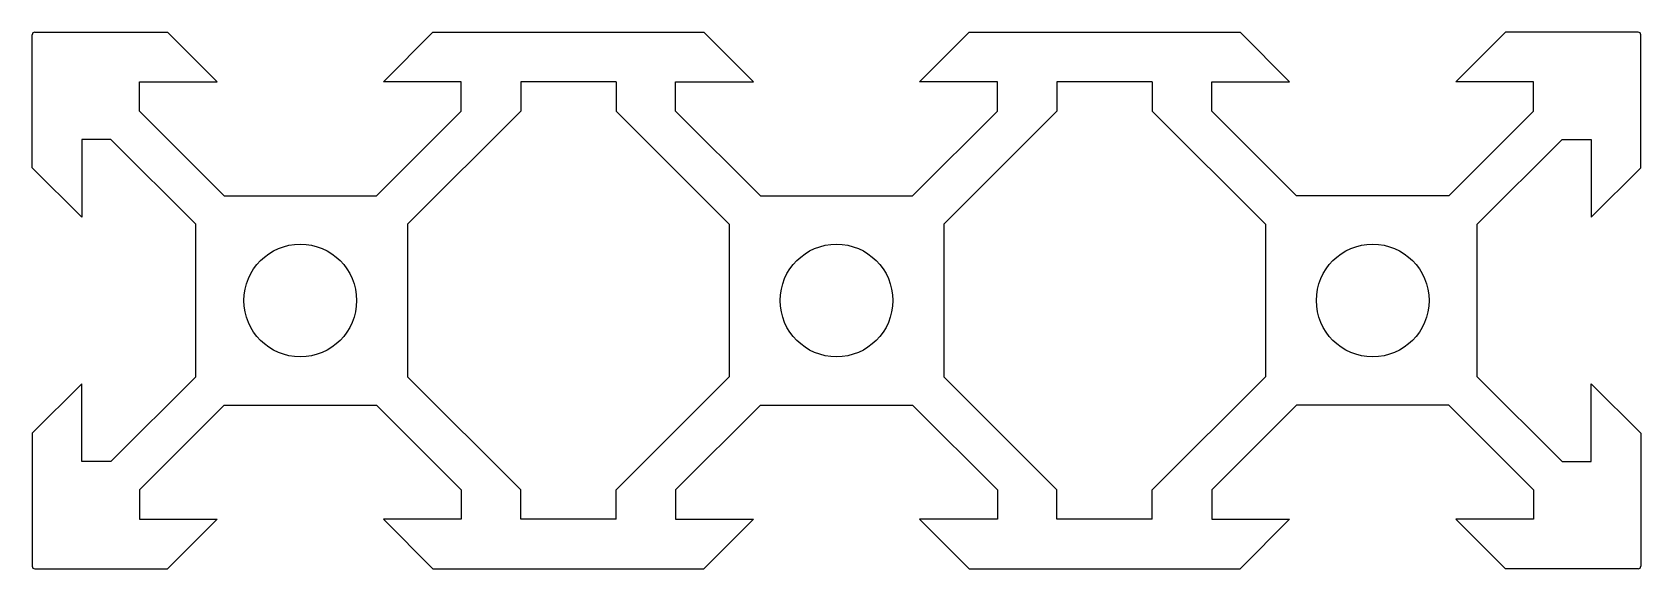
# Model space of a CAD drawing. Header units: millimetres. Extents: x -10 to 50, y -10 to 10.
import ezdxf

# ---------------------------------------------------------------- set-up
doc = ezdxf.new("R2010")
doc.units = ezdxf.units.MM

msp = doc.modelspace()

# ---------------------------------------------------------------- linework, layer by layer
at = {"color": 7, "linetype": 'Continuous', "lineweight": 25}
for p, q in [((-10, 4.95), (-10, 9.9)), ((-9.9, 10), (-4.95, 10)), ((-3.1, 8.15), (-4.95, 10)), ((3.1, 8.15), (4.95, 10)), ((4.95, 10), (15.05, 10)), ((16.9, 8.15), (15.05, 10)), ((23.1, 8.15), (24.95, 10)), ((24.95, 10), (35.05, 10)), ((36.9, 8.15), (35.05, 10)), ((43.1, 8.15), (44.95, 10)), ((49.9, 10), (44.95, 10)), ((50, 4.95), (50, 9.9)), ((-6, 7.06066), (-6, 8.15)), ((-6, 8.15), (-3.1, 8.15)), ((6, 8.15), (3.1, 8.15)), ((6, 7.06066), (6, 8.15)), ((8.22132, 8.15), (8.22132, 7.06066)), ((11.77868, 8.15), (8.22132, 8.15)), ((11.77868, 8.15), (11.77868, 7.06066)), ((14, 7.06066), (14, 8.15)), ((14, 8.15), (16.9, 8.15)), ((26, 8.15), (23.1, 8.15)), ((26, 7.06066), (26, 8.15)), ((28.22132, 8.15), (28.22132, 7.06066)), ((31.77868, 8.15), (28.22132, 8.15)), ((31.77868, 8.15), (31.77868, 7.06066)), ((34, 7.06066), (34, 8.15)), ((34, 8.15), (36.9, 8.15)), ((46, 8.15), (43.1, 8.15)), ((46, 7.06066), (46, 8.15)), ((-6, 7.06066), (-2.83934, 3.9)), ((2.83934, 3.9), (6, 7.06066)), ((8.22132, 7.06066), (4, 2.83934)), ((11.77868, 7.06066), (16, 2.83934)), ((17.16066, 3.9), (14, 7.06066)), ((22.83934, 3.9), (26, 7.06066)), ((28.22132, 7.06066), (24, 2.83934)), ((31.77868, 7.06066), (36, 2.83934)), ((37.16066, 3.9), (34, 7.06066)), ((46, 7.06066), (42.83934, 3.9)), ((-8.15, 6), (-8.15, 3.1)), ((-7.06066, 6), (-8.15, 6)), ((-3.9, 2.83934), (-7.06066, 6)), ((43.9, 2.83934), (47.06066, 6)), ((47.06066, 6), (48.15, 6)), ((48.15, 6), (48.15, 3.1)), ((-8.15, 3.1), (-10, 4.95)), ((48.15, 3.1), (50, 4.95)), ((-2.83934, 3.9), (2.83934, 3.9)), ((17.16066, 3.9), (22.83934, 3.9)), ((42.83934, 3.9), (37.16066, 3.9)), ((-3.9, -2.83934), (-3.9, 2.83934)), ((4, 2.83934), (4, -2.83934)), ((16, 2.83934), (16, -2.83934)), ((24, 2.83934), (24, -2.83934)), ((36, 2.83934), (36, -2.83934)), ((43.9, -2.83934), (43.9, 2.83934)), ((-3.9, -2.83934), (-7.06066, -6)), ((8.22132, -7.06066), (4, -2.83934)), ((11.77868, -7.06066), (16, -2.83934)), ((28.22132, -7.06066), (24, -2.83934)), ((31.77868, -7.06066), (36, -2.83934)), ((43.9, -2.83934), (47.06066, -6)), ((-8.15, -3.1), (-10, -4.95)), ((-8.15, -6), (-8.15, -3.1)), ((48.15, -3.1), (50, -4.95)), ((48.15, -6), (48.15, -3.1)), ((-6, -7.06066), (-2.83934, -3.9)), ((-2.83934, -3.9), (2.83934, -3.9)), ((2.83934, -3.9), (6, -7.06066)), ((17.16066, -3.9), (14, -7.06066)), ((17.16066, -3.9), (22.83934, -3.9)), ((22.83934, -3.9), (26, -7.06066)), ((37.16066, -3.9), (34, -7.06066)), ((42.83934, -3.9), (37.16066, -3.9)), ((46, -7.06066), (42.83934, -3.9)), ((-10, -4.95), (-10, -9.9)), ((50, -4.95), (50, -9.9)), ((-7.06066, -6), (-8.15, -6)), ((47.06066, -6), (48.15, -6)), ((-6, -7.06066), (-6, -8.15)), ((6, -7.06066), (6, -8.15)), ((8.22132, -8.15), (8.22132, -7.06066)), ((11.77868, -8.15), (11.77868, -7.06066)), ((14, -7.06066), (14, -8.15)), ((26, -7.06066), (26, -8.15)), ((28.22132, -8.15), (28.22132, -7.06066)), ((31.77868, -8.15), (31.77868, -7.06066)), ((34, -7.06066), (34, -8.15)), ((46, -7.06066), (46, -8.15)), ((-6, -8.15), (-3.1, -8.15)), ((-3.1, -8.15), (-4.95, -10)), ((6, -8.15), (3.1, -8.15)), ((3.1, -8.15), (4.95, -10)), ((11.77868, -8.15), (8.22132, -8.15)), ((14, -8.15), (16.9, -8.15)), ((16.9, -8.15), (15.05, -10)), ((26, -8.15), (23.1, -8.15)), ((23.1, -8.15), (24.95, -10)), ((31.77868, -8.15), (28.22132, -8.15)), ((34, -8.15), (36.9, -8.15)), ((36.9, -8.15), (35.05, -10)), ((46, -8.15), (43.1, -8.15)), ((43.1, -8.15), (44.95, -10)), ((-9.9, -10), (-4.95, -10)), ((4.95, -10), (15.05, -10)), ((24.95, -10), (35.05, -10)), ((49.9, -10), (44.95, -10))]:
    msp.add_line(p, q, dxfattribs=at)
for centre in [(0, 0), (20, 0), (40, 0)]:
    msp.add_circle(centre, 2.1, dxfattribs=at)
for centre, start, end in [((-9.9, 9.9), 90, 180), ((49.9, 9.9), 0, 90), ((-9.9, -9.9), 180, 270), ((49.9, -9.9), 270, 0)]:
    msp.add_arc(centre, 0.1, start, end, dxfattribs=at)

doc.saveas('drawing.dxf')
